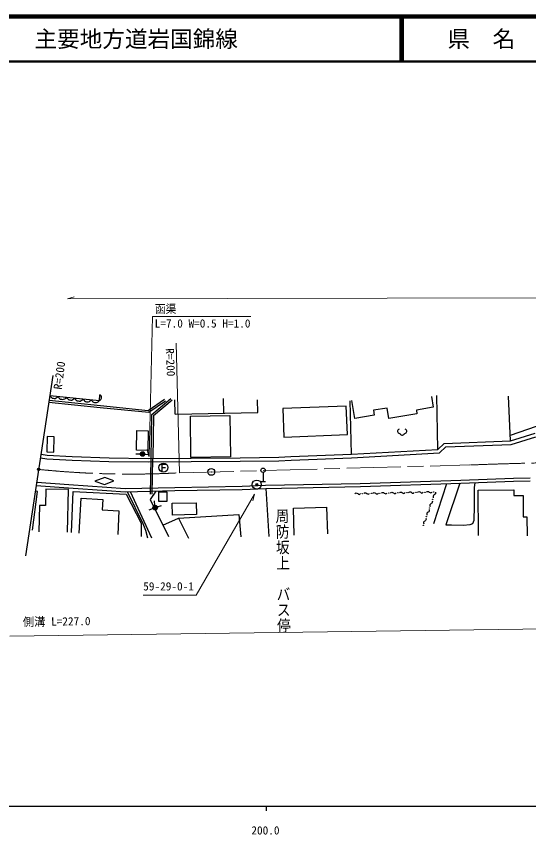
# Model space of a CAD drawing. Units: millimetres, scale not verified. Extents: x 40000 to 680000, y 20000 to 380000.
# Drawn here: x 212715 to 326102, y 198715 to 380000 of the extents above; entities that cross this region are included whole.
import ezdxf
from ezdxf.enums import TextEntityAlignment as Align

# ---------------------------------------------------------------- set-up
doc = ezdxf.new("R2010")
doc.units = ezdxf.units.MM
doc.header["$LTSCALE"] = 1000
doc.header["$PDMODE"] = 32
doc.header["$PDSIZE"] = 500
doc.linetypes.add('CHAIN', pattern=[18.5, 12, -1.5, 3.5, -1.5])
doc.layers.add('M-OTRS', color=6, linetype='Continuous')
doc.layers.add('M-TTL-TXT', color=7, linetype='Continuous')
for name, color, linetype, lineweight in [('M-TTL', 2, 'Continuous', 140), ('M-TTL-BAND', 7, 'Continuous', 25), ('M-TTL-LINE', 7, 'Continuous', 50), ('S-BGD', 7, 'Continuous', 25), ('S-BMK', 2, 'CHAIN', 13), ('S-BMK-HTXT', 7, 'Continuous', 13), ('S-BMK-SRVR', 3, 'Continuous', 25), ('S-STR-HTXT', 7, 'Continuous', 13)]:
    doc.layers.add(name, color=color, linetype=linetype, lineweight=lineweight)
doc.styles.add('@ＭＳ ゴシック', font='')
doc.styles.add('ＭＳ ゴシック', font='')
doc.styles.get('@ＭＳ ゴシック').set_extended_font_data('@MS Gothic')
doc.styles.get('ＭＳ ゴシック').set_extended_font_data('MS Gothic')

msp = doc.modelspace()

# ---------------------------------------------------------------- linework, layer by layer
at = {"layer": 'M-OTRS'}
for p in [(217653, 279629), (265937, 276282)]:
    msp.add_point(p, dxfattribs=at)
at = {"layer": 'M-TTL'}
msp.add_line((680000, 380000), (40000, 380000), dxfattribs=at)
at = {"layer": 'M-TTL-BAND'}
for p, q in [((40000, 205000), (579000, 205000)), ((268000, 205000), (268000, 204000))]:
    msp.add_line(p, q, dxfattribs=at)
at = {"layer": 'M-TTL-LINE'}
for p, q in [((297750, 380000), (297750, 370000)), ((298250, 380000), (298250, 370000)), ((40000, 370000), (680000, 370000))]:
    msp.add_line(p, q, dxfattribs=at)
at = {"layer": 'S-BGD'}
for p, q in [((220820, 300403), (214739, 260517)), ((220149, 296002), (231112, 294877)), ((220149, 296002), (220238, 295812)), ((220238, 295812), (220335, 295694)), ((220335, 295694), (220467, 295572)), ((220467, 295572), (220670, 295442)), ((221540, 295461), (221694, 295554)), ((221694, 295554), (221813, 295650)), ((221813, 295650), (221939, 295818)), ((221939, 295818), (222032, 295618)), ((222032, 295618), (222134, 295493)), ((223695, 295447), (223827, 295624)), ((223827, 295624), (223916, 295435)), ((231112, 294877), (231194, 296177)), ((231319, 296088), (231194, 296174)), ((231391, 296005), (231319, 296088)), ((231463, 295896), (231391, 296005)), ((231531, 295736), (231463, 295896)), ((231547, 295579), (231531, 295736)), ((231537, 295423), (231547, 295579)), ((304625, 295772), (305006, 293393)), ((306020, 284074), (305749, 296021)), ((322083, 285928), (321627, 295876)), ((219929, 294560), (231266, 293362)), ((219971, 294957), (231306, 293760)), ((220670, 295442), (220881, 295384)), ((220881, 295384), (221096, 295362)), ((221096, 295362), (221315, 295376)), ((221315, 295376), (221540, 295461)), ((222134, 295493), (222274, 295364)), ((222274, 295364), (222489, 295227)), ((222489, 295227), (222711, 295166)), ((222711, 295166), (222938, 295143)), ((222938, 295143), (223169, 295158)), ((223169, 295158), (223407, 295248)), ((223407, 295248), (223570, 295346)), ((223570, 295346), (223695, 295447)), ((223916, 295435), (224013, 295316)), ((224013, 295316), (224145, 295194)), ((224145, 295194), (224348, 295065)), ((224348, 295065), (224559, 295007)), ((224559, 295007), (224774, 294985)), ((224774, 294985), (224993, 294999)), ((224993, 294999), (225218, 295084)), ((225218, 295084), (225373, 295177)), ((225373, 295177), (225491, 295273)), ((225491, 295273), (225617, 295441)), ((225617, 295441), (225711, 295240)), ((225711, 295240), (225812, 295115)), ((225812, 295115), (225952, 294987)), ((225952, 294987), (226167, 294850)), ((226167, 294850), (226390, 294789)), ((226390, 294789), (226616, 294766)), ((226616, 294766), (226847, 294780)), ((226847, 294780), (227085, 294870)), ((227085, 294870), (227248, 294968)), ((227248, 294968), (227373, 295070)), ((227373, 295070), (227505, 295247)), ((227505, 295247), (227594, 295057)), ((227594, 295057), (227691, 294939)), ((227691, 294939), (227823, 294817)), ((227823, 294817), (228027, 294687)), ((228027, 294687), (228238, 294630)), ((228238, 294630), (228452, 294608)), ((228452, 294608), (228671, 294621)), ((228671, 294621), (228896, 294707)), ((228896, 294707), (229051, 294799)), ((229051, 294799), (229169, 294896)), ((229169, 294896), (229295, 295064)), ((229295, 295064), (229384, 294874)), ((229384, 294874), (229480, 294755)), ((229480, 294755), (229612, 294633)), ((229612, 294633), (229816, 294504)), ((229816, 294504), (230027, 294446)), ((230027, 294446), (230242, 294424)), ((230242, 294424), (230460, 294438)), ((230460, 294438), (230686, 294523)), ((230686, 294523), (230840, 294616)), ((230840, 294616), (230958, 294712)), ((230958, 294712), (231084, 294880)), ((231112, 294877), (231247, 294947)), ((231247, 294947), (231329, 295020)), ((231306, 293760), (241905, 292708)), ((231329, 295020), (231414, 295118)), ((231414, 295118), (231501, 295269)), ((231501, 295269), (231537, 295423)), ((241905, 292708), (245496, 295162)), ((242010, 292296), (245721, 294832)), ((242690, 291776), (246933, 295350)), ((243087, 291587), (247191, 295045)), ((247869, 291902), (247816, 295075)), ((258615, 292084), (258559, 295335)), ((266143, 292212), (266094, 295070)), ((286867, 282980), (286616, 294802)), ((287608, 290943), (286969, 294933)), ((231266, 293362), (242010, 292296)), ((247869, 291902), (266143, 292212)), ((285740, 293663), (271694, 293127)), ((271694, 293127), (271936, 286796)), ((285982, 287332), (285740, 293663)), ((294823, 293212), (291753, 292720)), ((291753, 292720), (291927, 291635)), ((295191, 290915), (294823, 293212)), ((301394, 291909), (295191, 290915)), ((305006, 293393), (301252, 292791)), ((301252, 292791), (301394, 291909)), ((242515, 282077), (242690, 291776)), ((243087, 291587), (242914, 282080)), ((251235, 291461), (259962, 291570)), ((251350, 282294), (251235, 291461)), ((259962, 291570), (260077, 282403)), ((291927, 291635), (287608, 290943)), ((239319, 283894), (239406, 288255)), ((239406, 288255), (241903, 288205)), ((297152, 288338), (297112, 288179)), ((297272, 288498), (297152, 288338)), ((297432, 288578), (297272, 288498)), ((298951, 288498), (298791, 288578)), ((299071, 288338), (298951, 288498)), ((299111, 288178), (299071, 288338)), ((327754, 289100), (322026, 287171)), ((219531, 286912), (219442, 283500)), ((221098, 286871), (219531, 286912)), ((221009, 283459), (221098, 286871)), ((241903, 288205), (241816, 283844)), ((271936, 286796), (285982, 287332)), ((297112, 288179), (297112, 288019)), ((297112, 288019), (297152, 287859)), ((297152, 287859), (297232, 287739)), ((297232, 287739), (297352, 287659)), ((297352, 287659), (297512, 287619)), ((297512, 287619), (297592, 287619)), ((297592, 287619), (297632, 287499)), ((297632, 287499), (297712, 287379)), ((297712, 287379), (297871, 287259)), ((297871, 287259), (298031, 287219)), ((298031, 287219), (298191, 287219)), ((298191, 287219), (298311, 287259)), ((298311, 287259), (298471, 287339)), ((298471, 287339), (298551, 287418)), ((298551, 287418), (298591, 287498)), ((298591, 287498), (298631, 287618)), ((298631, 287618), (298711, 287618)), ((298711, 287618), (298871, 287658)), ((298871, 287658), (298991, 287738)), ((298991, 287738), (299071, 287858)), ((299071, 287858), (299111, 288018)), ((299111, 288018), (299111, 288178)), ((322083, 285928), (327546, 287661)), ((322221, 285133), (327665, 286860)), ((306020, 284074), (307427, 285396)), ((307427, 285396), (322083, 285928)), ((307756, 284608), (322221, 285133)), ((218168, 283007), (219550, 282801)), ((219442, 283500), (221009, 283459)), ((240151, 283017), (239153, 282977)), ((241816, 283844), (239319, 283894)), ((241150, 283014), (242148, 282969)), ((242093, 282502), (241710, 284011)), ((273478, 282478), (286867, 282980)), ((286867, 282980), (306020, 284074)), ((286905, 282182), (306356, 283292)), ((306356, 283292), (307756, 284608)), ((218050, 282217), (219469, 282005)), ((219469, 282005), (225060, 281704)), ((219550, 282801), (225096, 282502)), ((225060, 281704), (233205, 281403)), ((225096, 282502), (233225, 282202)), ((233205, 281403), (241902, 281272)), ((233225, 282202), (241905, 282072)), ((241902, 281272), (251441, 281350)), ((241905, 282072), (251435, 282149)), ((242371, 274179), (242515, 282077)), ((242771, 274172), (242914, 282080)), ((260077, 282403), (251350, 282294)), ((251435, 282149), (262231, 282229)), ((251441, 281350), (262240, 281430)), ((262231, 282229), (270811, 282352)), ((262240, 281430), (270835, 281553)), ((270811, 282352), (273478, 282478)), ((270835, 281553), (273512, 281679)), ((273512, 281679), (286905, 282182)), ((244876, 280762), (244876, 279243)), ((244876, 280762), (245796, 280761)), ((244876, 280762), (244876, 279243)), ((244876, 280762), (245796, 280761)), ((244876, 280042), (245755, 280042)), ((244876, 280042), (245755, 280042)), ((232287, 277873), (230092, 276988)), ((234261, 277127), (232287, 277873)), ((267333, 278963), (267332, 276924)), ((311099, 277262), (322760, 277691)), ((322760, 277691), (326446, 277798)), ((217114, 276095), (224277, 275565)), ((217220, 276789), (224326, 276263)), ((224277, 275565), (232708, 274986)), ((224326, 276263), (232757, 275684)), ((230092, 276988), (232217, 276303)), ((232217, 276303), (234261, 277127)), ((232757, 275684), (236781, 275394)), ((236781, 275394), (247767, 275624)), ((247767, 275624), (262699, 275905)), ((262699, 275905), (267884, 276106)), ((266792, 276925), (267871, 276924)), ((267884, 276106), (288837, 276543)), ((267905, 275407), (288856, 275844)), ((288837, 276543), (311099, 277262)), ((288856, 275844), (311123, 276563)), ((307898, 276459), (305078, 267578)), ((310878, 276555), (307787, 267333)), ((311123, 276563), (322783, 276992)), ((314113, 273777), (314147, 275605)), ((314147, 275605), (314251, 276678)), ((322783, 276992), (326468, 277099)), ((216263, 266199), (217396, 274711)), ((217396, 274711), (216913, 274775)), ((219221, 275280), (219134, 271610)), ((224244, 275162), (219221, 275280)), ((224022, 265740), (224244, 275162)), ((224946, 265618), (225303, 274714)), ((225303, 274714), (237008, 274113)), ((232708, 274986), (236763, 274694)), ((236763, 274694), (247781, 274925)), ((237008, 274113), (240322, 267749)), ((237259, 274704), (240675, 267639)), ((237906, 274718), (242645, 264496)), ((243568, 274837), (242348, 272971)), ((244231, 272499), (244232, 274667)), ((244232, 274667), (245993, 274666)), ((245993, 274666), (245992, 272499)), ((247781, 274925), (262719, 275206)), ((262719, 275206), (267905, 275407)), ((267905, 275407), (268569, 264772)), ((267905, 275407), (268569, 264772)), ((287627, 274246), (287784, 274370)), ((287784, 274370), (287943, 274413)), ((287943, 274413), (288104, 274376)), ((288104, 274376), (288266, 274260)), ((288266, 274260), (288429, 274143)), ((288429, 274143), (288589, 274107)), ((288589, 274107), (288748, 274150)), ((288748, 274150), (288906, 274273)), ((289625, 274289), (289782, 274412)), ((289782, 274412), (289941, 274455)), ((289941, 274455), (290102, 274419)), ((290102, 274419), (290264, 274302)), ((290264, 274302), (290427, 274186)), ((290427, 274186), (290587, 274149)), ((290587, 274149), (290746, 274192)), ((290746, 274192), (290904, 274316)), ((291623, 274331), (291773, 274448)), ((291773, 274448), (291924, 274489)), ((291924, 274489), (292076, 274455)), ((292076, 274455), (292231, 274344)), ((292231, 274344), (292385, 274233)), ((292385, 274233), (292537, 274198)), ((292537, 274198), (292689, 274240)), ((292689, 274240), (292838, 274357)), ((293521, 274371), (293679, 274494)), ((293679, 274494), (293838, 274538)), ((293838, 274538), (293998, 274501)), ((293998, 274501), (294161, 274385)), ((294161, 274385), (294323, 274268)), ((294323, 274268), (294484, 274232)), ((294484, 274232), (294643, 274275)), ((294643, 274275), (294800, 274398)), ((295519, 274414), (295677, 274537)), ((295677, 274537), (295836, 274580)), ((295836, 274580), (295996, 274544)), ((295996, 274544), (296159, 274427)), ((296159, 274427), (296321, 274311)), ((296321, 274311), (296482, 274274)), ((296482, 274274), (296641, 274317)), ((296641, 274317), (296798, 274441)), ((297518, 274456), (297675, 274579)), ((297675, 274579), (297834, 274623)), ((297834, 274623), (297995, 274586)), ((297995, 274586), (298157, 274469)), ((298157, 274469), (298319, 274353)), ((298319, 274353), (298480, 274316)), ((298480, 274316), (298639, 274360)), ((298639, 274360), (298796, 274483)), ((299516, 274498), (299673, 274622)), ((299673, 274622), (299832, 274665)), ((299832, 274665), (299993, 274628)), ((299993, 274628), (300155, 274512)), ((300155, 274512), (300318, 274395)), ((300318, 274395), (300478, 274359)), ((300478, 274359), (300637, 274402)), ((300637, 274402), (300795, 274525)), ((301514, 274541), (301671, 274664)), ((301671, 274664), (301830, 274707)), ((301830, 274707), (301991, 274671)), ((301991, 274671), (302153, 274554)), ((302153, 274554), (302316, 274438)), ((302316, 274438), (302476, 274401)), ((302476, 274401), (302635, 274444)), ((302635, 274444), (302793, 274568)), ((303512, 274583), (303661, 274700)), ((303661, 274700), (303813, 274741)), ((303813, 274741), (303965, 274706)), ((303965, 274706), (304119, 274596)), ((304119, 274596), (304274, 274485)), ((304274, 274485), (304426, 274450)), ((304426, 274450), (304577, 274492)), ((304577, 274492), (304727, 274609)), ((305053, 273878), (304956, 273735)), ((305229, 273993), (305053, 273878)), ((305404, 274108), (305229, 273993)), ((305501, 274251), (305404, 274108)), ((305458, 274624), (305519, 274423)), ((305519, 274423), (305501, 274251)), ((314112, 271407), (314113, 273777)), ((314925, 275044), (322810, 275094)), ((314989, 264972), (314925, 275044)), ((322810, 275094), (322818, 273866)), ((322818, 273866), (324859, 273879)), ((324859, 273879), (324889, 269128)), ((226634, 265507), (227041, 273241)), ((227041, 273241), (231855, 272988)), ((231855, 272988), (231734, 270680)), ((242348, 272971), (246353, 264761)), ((243377, 271658), (243262, 272651)), ((245992, 272499), (244231, 272499)), ((247231, 272118), (252497, 272246)), ((247295, 269486), (247231, 272118)), ((252497, 272246), (252561, 269613)), ((304356, 271941), (304264, 271804)), ((304523, 272050), (304356, 271941)), ((304691, 272160), (304523, 272050)), ((304783, 272296), (304691, 272160)), ((304742, 272652), (304800, 272460)), ((304800, 272460), (304783, 272296)), ((304956, 273735), (304938, 273562)), ((304938, 273562), (304999, 273362)), ((217853, 271641), (217715, 265786)), ((219134, 271610), (217853, 271641)), ((231734, 270680), (235425, 270486)), ((235425, 270486), (235147, 265195)), ((242972, 270973), (242047, 270595)), ((243906, 271329), (244848, 271663)), ((274055, 271033), (281381, 271262)), ((274241, 265091), (274055, 271033)), ((281381, 271262), (281566, 265377)), ((303831, 270142), (303655, 270027)), ((304006, 270257), (303831, 270142)), ((304103, 270400), (304006, 270257)), ((304060, 270773), (304121, 270572)), ((304121, 270572), (304103, 270400)), ((304264, 271804), (304247, 271640)), ((304247, 271640), (304305, 271449)), ((314077, 268359), (314112, 271407)), ((245126, 267276), (248631, 268823)), ((252561, 269613), (247295, 269486)), ((248631, 268823), (261991, 269621)), ((248631, 268823), (250796, 264407)), ((261991, 269621), (262395, 264691)), ((303293, 268309), (303125, 268199)), ((303385, 268445), (303293, 268309)), ((303344, 268800), (303402, 268609)), ((303402, 268609), (303385, 268445)), ((303558, 269883), (303540, 269711)), ((303540, 269711), (303601, 269510)), ((303655, 270027), (303558, 269883)), ((313771, 267648), (314077, 268359)), ((324889, 269128), (325731, 269133)), ((325731, 269133), (325758, 264900)), ((240322, 267749), (240341, 264757)), ((240675, 267639), (241281, 266144)), ((302866, 267953), (302849, 267789)), ((302849, 267789), (302907, 267598)), ((302958, 268090), (302866, 267953)), ((303125, 268199), (302958, 268090)), ((307787, 267333), (308997, 267379)), ((308997, 267379), (311604, 267276)), ((311604, 267276), (313196, 267411)), ((313196, 267411), (313771, 267648)), ((241281, 266144), (241757, 264496))]:
    msp.add_line(p, q, dxfattribs=at)
for centre, radius in [((240650, 283036), 500), ((240650, 283036), 440), ((240650, 283036), 380), ((240650, 283036), 320), ((240650, 283036), 260), ((240650, 283036), 200), ((240650, 283036), 140), ((240650, 283036), 79.9), ((240650, 283036), 20), ((245276, 280042), 999), ((245276, 280042), 999), ((267333, 279443), 480), ((289265, 274281), 40), ((291263, 274323), 40), ((293180, 274364), 38), ((295160, 274406), 40), ((297158, 274448), 40), ((299156, 274491), 40), ((301154, 274533), 40), ((303152, 274575), 40), ((305069, 274616), 38), ((304871, 273007), 42), ((243435, 271162), 500), ((243435, 271162), 440), ((243435, 271162), 380), ((243435, 271162), 320), ((243435, 271162), 260), ((243435, 271162), 200), ((243435, 271162), 140), ((243435, 271162), 79.9), ((243435, 271162), 20), ((304182, 271111), 40), ((303473, 269155), 42), ((302785, 267260), 40)]:
    msp.add_circle(centre, radius, dxfattribs=at)
at = {"layer": 'S-BMK'}
msp.add_line((248841, 278879), (313059, 280612), dxfattribs=at)
for centre, radius, start, end in [((350565, -717975), 999291, 86.14894, 92.15099), ((238038, 478445), 199858, 264.14583, 273.09856)]:
    msp.add_arc(centre, radius, start, end, dxfattribs=at)
at = {"layer": 'S-BMK-HTXT'}
msp.add_line((248064, 307629), (248841, 278879), dxfattribs=at)
at = {"layer": 'S-BMK-SRVR'}
for centre, radius in [((255856, 279068), 750), ((255856, 279068), 30), ((265937, 276282), 999), ((265937, 276282), 40)]:
    msp.add_circle(centre, radius, dxfattribs=at)
at = {"layer": 'S-STR-HTXT'}
for p, q in [((224000, 317446), (225498, 317868)), ((358575, 317725), (224000, 317446)), ((242093, 282502), (242848, 313527)), ((242848, 313527), (264583, 313518)), ((265402, 274151), (252530, 251762)), ((265402, 274151), (265019, 272642)), ((252530, 251762), (240789, 251767)), ((415369, 245514), (211238, 242659))]:
    msp.add_line(p, q, dxfattribs=at)

# ---------------------------------------------------------------- texts
at = {"layer": 'M-TTL-BAND', "style": 'ＭＳ ゴシック'}
msp.add_text('200.0', height=1833, dxfattribs=at).set_placement((267844, 198195), align=Align.BOTTOM_CENTER)
at = {"layer": 'M-TTL-TXT', "style": 'ＭＳ ゴシック'}
msp.add_text('主要地方道岩国錦線', height=3666, dxfattribs=at).set_placement((216734, 375000), align=Align.MIDDLE_LEFT)
msp.add_text('県\u3000名', height=3666, dxfattribs=at).set_placement((315625, 375000), align=Align.MIDDLE_CENTER)
at = {"layer": 'S-BGD', "style": '@ＭＳ ゴシック', "width": 1.15}
msp.add_text('周防坂上\u3000バス停', height=2207, rotation=270.775, dxfattribs=at).set_placement((271529, 271038), align=Align.MIDDLE_LEFT)
at = {"layer": 'S-BMK-HTXT', "style": 'ＭＳ ゴシック'}
for rotation, p in [(272.375, (245235, 306401)), (82.675, (223285, 297171))]:
    msp.add_text('R=200', height=1833, rotation=rotation, dxfattribs=at).set_placement(p, align=Align.BOTTOM_LEFT)
at = {"layer": 'S-STR-HTXT', "style": 'ＭＳ ゴシック', "width": 0.95}
msp.add_text('函渠', height=1833, rotation=0.075, dxfattribs=at).set_placement((243369, 313690), align=Align.BOTTOM_LEFT)
at = {"layer": 'S-STR-HTXT', "style": 'ＭＳ ゴシック'}
for s, rotation, p in [('L=7.0 W=0.5 H=1.0', 359.975, (243333, 310513)), ('59-29-0-1', 359.975, (240789, 252266)), ('側溝 L=227.0', 0.775, (214165, 244374))]:
    msp.add_text(s, height=1833, rotation=rotation, dxfattribs=at).set_placement(p, align=Align.BOTTOM_LEFT)

doc.saveas('drawing.dxf')
